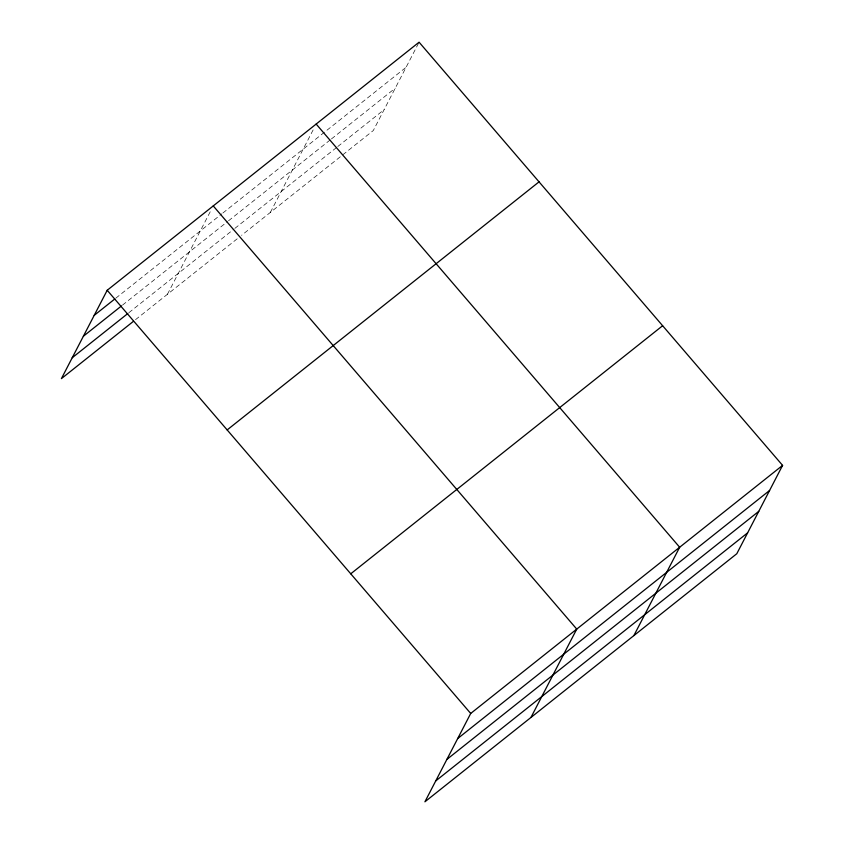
<?xml version="1.0" encoding="UTF-8"?>
<svg xmlns="http://www.w3.org/2000/svg" width="844" height="844" viewBox="0 0 844 844"><rect width="100%" height="100%" fill="white"/><g stroke="black" fill="none" stroke-linecap="round" stroke-linejoin="round"><path stroke-width="0.63" stroke-dasharray="4.22 3.17" d="M167.45 294.271L210.884 210.494M270.375 212.414L313.799 128.626M418.497 43.339L373.291 130.546L241.553 235.328M115.818 298.164L221.856 213.827M222.879 213.005L406.08 67.288M122.496 305.117L227.5 221.603M228.534 220.78L330.426 139.735M331.449 138.922L395.266 88.166M128.858 312.702L233.851 229.188M234.875 228.376L336.777 147.331M337.8 146.508L384.115 109.667M135.536 319.654L237.438 238.609"/><path stroke-width="1.27" d="M782.588 465.382L470.709 713.454L424.912 801.8L736.801 553.727L782.588 465.382L419.088 42.2L107.199 290.273L61.412 378.618L133.479 321.3M530.95 717.453L576.747 629.107L213.247 205.925M633.876 635.585L679.663 547.25L316.162 124.068M94.201 315.361L114.795 298.987M83.377 336.239L121.473 305.939M72.225 357.74L127.824 313.525M227.163 429.923L539.042 181.85M350.745 573.804L662.635 325.731M457.701 738.542L769.591 490.469M446.877 759.421L758.767 511.348M435.736 780.922L747.615 532.849M107.199 290.273L470.709 713.454"/></g></svg>
